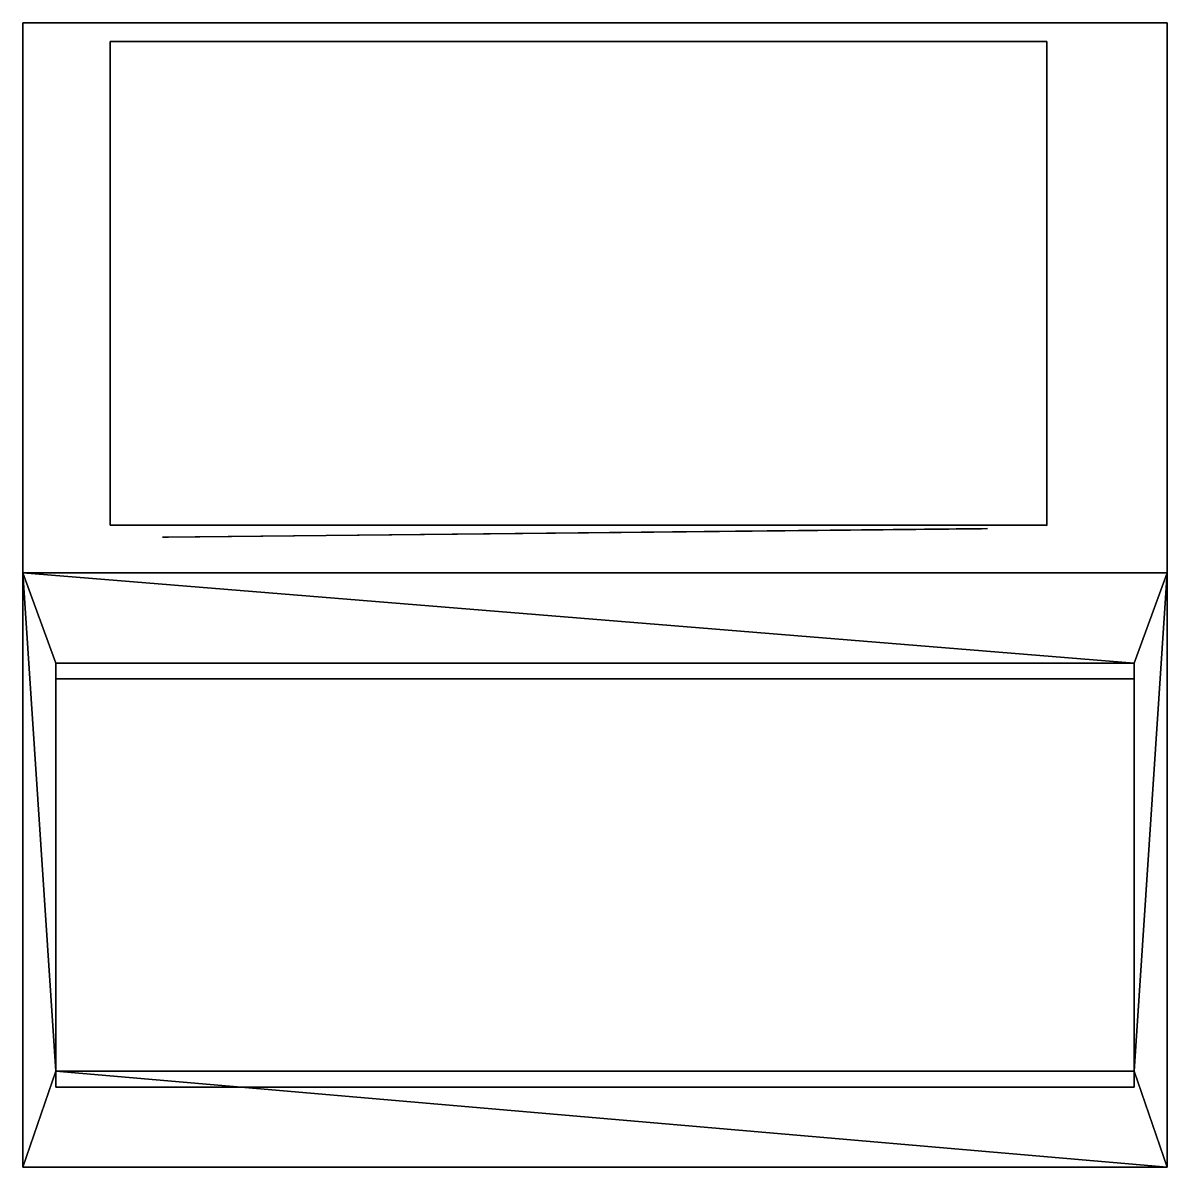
# Model space of a CAD drawing. Extents: x -1 to 1, y -1 to 1.
import ezdxf

# ---------------------------------------------------------------- set-up
doc = ezdxf.new("R2010")
doc.units = 0
doc.layers.add('Plane', color=15, linetype='CONTINUOUS')

msp = doc.modelspace()

# ---------------------------------------------------------------- linework, layer by layer
at = {"layer": 'Plane', "color": 1}
for points in [[(-0.999927, -0.999925, 0.714698), (0.999941, -0.999943, 0.714724), (0.999918, 0.999935, 0.714698), (-0.99995, 0.999953, 0.714672)], [(0.999918, 0.999935, 0.714698), (0.999924, 0.999928, 1.28536), (-0.999944, 0.999946, 1.285334), (-0.99995, 0.999953, 0.714672)], [(-0.99995, 0.999953, 0.714672), (-0.999944, 0.999946, 1.285334), (-0.999927, -0.999925, 0.714698)], [(-0.999933, 0.038761, 1.285347), (-0.999944, 0.999946, 1.285334), (0.999924, 0.999928, 1.28536), (0.999935, 0.038742, 1.285373)], [(-0.999944, 0.999946, 1.285334), (-0.999933, 0.038761, 1.285347), (-0.999927, -0.999925, 0.714698)], [(0.999918, 0.999935, 0.714698), (0.999941, -0.999943, 0.714724), (0.999924, 0.999928, 1.28536)], [(0.999924, 0.999928, 1.28536), (0.999941, -0.999943, 0.714724), (0.999935, 0.038742, 1.285373)], [(-0.847234, 0.121793, 1.302634), (0.789638, 0.121778, 1.302655), (0.789628, 0.967351, 1.302644), (-0.847243, 0.967366, 1.302623)], [(0.789628, 0.967351, 1.302644), (0.789639, 0.96734, 2.254969), (-0.847233, 0.967355, 2.254948), (-0.847243, 0.967366, 1.302623)], [(-0.847243, 0.967366, 1.302623), (-0.847233, 0.967355, 2.254948), (-0.847223, 0.121782, 2.254959), (-0.847234, 0.121793, 1.302634)], [(0.789649, 0.121767, 2.25498), (-0.847223, 0.121782, 2.254959), (-0.847233, 0.967355, 2.254948), (0.789639, 0.96734, 2.254969)], [(0.789638, 0.121778, 1.302655), (0.789649, 0.121767, 2.25498), (0.789639, 0.96734, 2.254969), (0.789628, 0.967351, 1.302644)], [(-0.847234, 0.121793, 1.302634), (-0.847223, 0.121782, 2.254959), (0.789649, 0.121767, 2.25498), (0.789638, 0.121778, 1.302655)], [(-0.999933, 0.038761, 1.285347), (-0.999926, -0.999926, 0.80993), (-0.999927, -0.999925, 0.714698)], [(0.942388, -0.119398, 1.21299), (-0.999933, 0.038761, 1.285347), (0.999935, 0.038742, 1.285373)], [(-0.942385, -0.119382, 1.212965), (-0.999933, 0.038761, 1.285347), (0.942388, -0.119398, 1.21299)], [(-0.942383, -0.83243, 0.886595), (-0.999933, 0.038761, 1.285347), (-0.942385, -0.119382, 1.212965)], [(-0.999926, -0.999926, 0.80993), (-0.999933, 0.038761, 1.285347), (-0.942383, -0.83243, 0.886595)], [(0.94239, -0.832447, 0.88662), (0.942388, -0.119398, 1.21299), (0.999935, 0.038742, 1.285373)], [(0.999942, -0.999944, 0.809956), (0.94239, -0.832447, 0.88662), (0.999935, 0.038742, 1.285373)], [(0.999935, 0.038742, 1.285373), (0.999941, -0.999943, 0.714724), (0.999942, -0.999944, 0.809956)], [(-0.942385, -0.119382, 1.212965), (-0.942385, -0.146471, 1.272514), (-0.942383, -0.860279, 0.947813), (-0.942383, -0.83243, 0.886595)], [(0.942388, -0.119398, 1.21299), (0.942389, -0.14648, 1.272524), (-0.942385, -0.146471, 1.272514), (-0.942385, -0.119382, 1.212965)], [(0.94239, -0.832447, 0.88662), (0.942391, -0.860288, 0.947822), (0.942389, -0.14648, 1.272524), (0.942388, -0.119398, 1.21299)], [(0.942391, -0.860288, 0.947822), (-0.942383, -0.860279, 0.947813), (-0.942385, -0.146471, 1.272514), (0.942389, -0.14648, 1.272524)], [(-0.999926, -0.999926, 0.80993), (-0.942383, -0.83243, 0.886595), (0.999942, -0.999944, 0.809956)], [(0.999942, -0.999944, 0.809956), (-0.942383, -0.83243, 0.886595), (0.94239, -0.832447, 0.88662)], [(-0.942383, -0.83243, 0.886595), (-0.942383, -0.860279, 0.947813), (0.942391, -0.860288, 0.947822), (0.94239, -0.832447, 0.88662)], [(0.999942, -0.999944, 0.809956), (0.999941, -0.999943, 0.714724), (-0.999927, -0.999925, 0.714698), (-0.999926, -0.999926, 0.80993)]]:
    msp.add_3dface(points, dxfattribs=at)
at = {"layer": 'Plane', "color": 0}
for points in [[(-0.75603, 0.101051, 1.383274), (-0.74541, 0.10116, 2.157688), (0.686226, 0.115981, 2.151953), (0.675606, 0.115873, 1.377538)], [(0.675606, 0.115873, 1.377538), (0.686226, 0.115981, 2.151953), (-0.74541, 0.10116, 2.157688), (-0.75603, 0.101051, 1.383274)]]:
    msp.add_3dface(points, dxfattribs=at)

doc.saveas('drawing.dxf')
